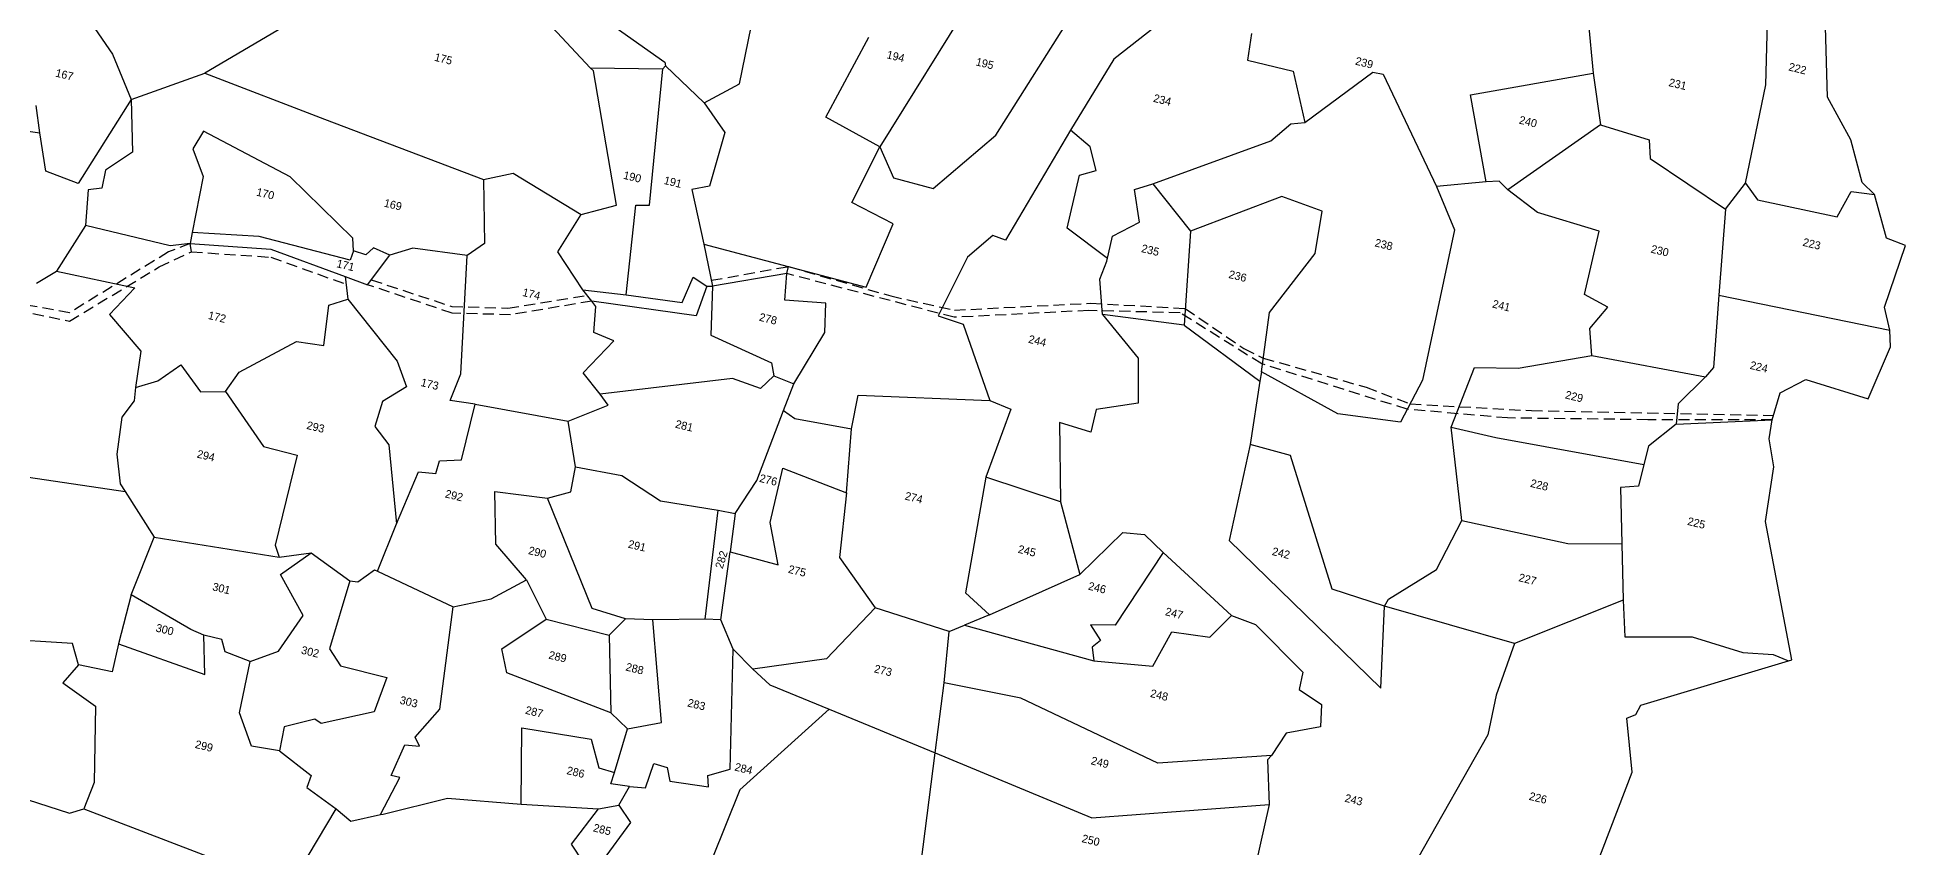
# Model space of a CAD drawing. Header units: metres. Extents: x 280481 to 282563, y 2046849 to 2049468.
# Drawn here: x 281180 to 282027, y 2047431 to 2047798 of the extents above; entities that cross this region are included whole.
import ezdxf
from ezdxf.enums import TextEntityAlignment as Align

# ---------------------------------------------------------------- set-up
doc = ezdxf.new("R2010")
doc.units = ezdxf.units.M
doc.linetypes.add('DASHED', pattern=[0.75, 0.5, -0.25])
for name, color, linetype in [('LINE_CARTTRACK', 2, 'DASHED'), ('LINE_FOOTPATH', 1, 'DASHED'), ('LINE_WATER', 4, 'Continuous'), ('POLY_PARCEL', 6, 'Continuous'), ('TEXT_PARCEL', 7, 'Continuous'), ('V_BOUND_LINE', 7, 'Continuous')]:
    doc.layers.add(name, color=color, linetype=linetype)
doc.styles.add('TEXT_MAP', font='')
doc.styles.get('TEXT_MAP').set_extended_font_data('Kruti Dev 050')

msp = doc.modelspace()

# ---------------------------------------------------------------- linework, layer by layer
at = {"layer": 'LINE_CARTTRACK', "ltscale": 10}
for p, q in [((281239.71, 2047700.62), (281194.93, 2047673.11)), ((281235.45, 2047693.82), (281250.06, 2047700.69)), ((281249.57, 2047704.41), (281239.71, 2047700.62)), ((281250.06, 2047700.69), (281249.57, 2047704.41)), ((281194.87, 2047669.34), (281235.45, 2047693.82)), ((281595.65, 2047671.03), (281519.91, 2047690.81)), ((281520.58, 2047694.03), (281566.95, 2047680.69)), ((281368.27, 2047672.9), (281329.91, 2047685.81)), ((281331.57, 2047688.02), (281368.03, 2047675.94)), ((281393.51, 2047675.19), (281429.44, 2047680.95)), ((281566.95, 2047680.69), (281595.77, 2047674.24)), ((281194.93, 2047673.11), (281169.93, 2047677.53)), ((281170.91, 2047674.2), (281194.87, 2047669.34)), ((281368.03, 2047675.94), (281393.51, 2047675.19)), ((281394.68, 2047672.19), (281368.27, 2047672.9)), ((281431.5, 2047678.34), (281394.68, 2047672.19)), ((281656.64, 2047674.14), (281595.65, 2047671.03)), ((281595.77, 2047674.24), (281657.61, 2047677.44)), ((281697.99, 2047673.06), (281656.64, 2047674.14)), ((281657.61, 2047677.44), (281700.4, 2047675.06)), ((281735, 2047650), (281697.99, 2047673.06)), ((281700.4, 2047675.06), (281726.87, 2047656.88)), ((281726.87, 2047656.88), (281735.71, 2047652.58)), ((281800.94, 2047629.41), (281735, 2047650)), ((281735.71, 2047652.58), (281782.32, 2047639.37)), ((281782.32, 2047639.37), (281802.26, 2047631.81)), ((281846.37, 2047625.45), (281800.94, 2047629.41)), ((281802.26, 2047631.81), (281857.22, 2047628.78)), ((281909.94, 2047624.68), (281846.37, 2047625.45)), ((281857.22, 2047628.78), (281966.87, 2047626.62)), ((281966.28, 2047624.66), (281909.94, 2047624.68))]:
    msp.add_line(p, q, dxfattribs=at)
at = {"layer": 'LINE_FOOTPATH', "ltscale": 10}
for p, q in [((281250.06, 2047700.69), (281286.08, 2047698.24)), ((281286.08, 2047698.24), (281320.14, 2047686.04)), ((281485.67, 2047687.78), (281520.58, 2047694.03))]:
    msp.add_line(p, q, dxfattribs=at)
at = {"layer": 'LINE_WATER'}
msp.add_line((281519.91, 2047690.81), (281520.58, 2047694.03), dxfattribs=at)
at = {"layer": 'POLY_PARCEL'}
for p, q in [((281498.36, 2047776.75), (281518.57, 2047874.39)), ((281191.23, 2047823.68), (281214.34, 2047790.23)), ((281321.85, 2047820.24), (281256.14, 2047781.61)), ((281415.6, 2047821.22), (281464.52, 2047786.51)), ((281604.84, 2047817.01), (281561.92, 2047748.27)), ((281614.58, 2047753.53), (281650.7, 2047810.61)), ((281700.59, 2047813.38), (281667.99, 2047787.94)), ((281963.36, 2047776.22), (281964.26, 2047810.33)), ((281430.81, 2047784.04), (281411.46, 2047804.68)), ((281730.34, 2047799.5), (281728.59, 2047787.46)), ((281882.92, 2047805.46), (281885.22, 2047781.5)), ((281214.34, 2047790.23), (281222.76, 2047769.63)), ((281537.46, 2047761.6), (281557.06, 2047797.8)), ((281430.81, 2047784.04), (281463.62, 2047783.5)), ((281432.19, 2047782.57), (281430.81, 2047784.04)), ((281442.68, 2047721.84), (281432.19, 2047782.57)), ((281457.62, 2047721.84), (281463.62, 2047783.5)), ((281463.62, 2047783.5), (281464.95, 2047784.9)), ((281464.52, 2047786.51), (281464.95, 2047784.9)), ((281464.95, 2047784.9), (281482.37, 2047768.09)), ((281667.99, 2047787.94), (281648.32, 2047755.81)), ((281728.59, 2047787.46), (281749.19, 2047782.47)), ((281749.19, 2047782.47), (281754.62, 2047759.21)), ((281754.62, 2047759.21), (281785.33, 2047782.04)), ((281785.33, 2047782.04), (281789.97, 2047781.11)), ((281222.76, 2047769.63), (281256.14, 2047781.61)), ((281256.14, 2047781.61), (281310.4, 2047760.74)), ((281482.37, 2047768.09), (281498.36, 2047776.75)), ((281789.97, 2047781.11), (281814.27, 2047730.28)), ((281829.57, 2047771.71), (281885.22, 2047781.5)), ((281885.22, 2047781.5), (281888.45, 2047758.23)), ((281954.18, 2047731.74), (281963.36, 2047776.22)), ((281181.46, 2047754.63), (281179.79, 2047766.89)), ((281222.76, 2047769.63), (281198.84, 2047731.6)), ((281222.76, 2047769.63), (281223.42, 2047745.75)), ((281482.37, 2047768.09), (281491.73, 2047754.71)), ((281836.76, 2047732.33), (281829.57, 2047771.71)), ((281161.5, 2047757.41), (281181.46, 2047754.63)), ((281310.4, 2047760.74), (281382.48, 2047733.41)), ((281561.92, 2047748.27), (281537.46, 2047761.6)), ((281739.16, 2047750.89), (281748.24, 2047758.61)), ((281748.24, 2047758.61), (281754.62, 2047759.21)), ((281888.45, 2047758.23), (281846.52, 2047728.68)), ((281888.45, 2047758.23), (281910.48, 2047751.36)), ((281184.2, 2047737.21), (281181.46, 2047754.63)), ((281255.56, 2047755.33), (281250.76, 2047747.29)), ((281294.83, 2047734.63), (281255.56, 2047755.33)), ((281491.73, 2047754.71), (281484.86, 2047730.45)), ((281549.35, 2047723.08), (281561.92, 2047748.27)), ((281561.92, 2047748.27), (281568.14, 2047734.17)), ((281586.22, 2047729.29), (281614.58, 2047753.53)), ((281648.32, 2047755.81), (281618.93, 2047705.89)), ((281657.33, 2047748.18), (281648.32, 2047755.81)), ((281660.07, 2047737.53), (281657.33, 2047748.18)), ((281685.61, 2047731.51), (281739.16, 2047750.89)), ((281910.48, 2047751.36), (281910.98, 2047742.89)), ((281223.42, 2047745.75), (281211.14, 2047737.64)), ((281250.76, 2047747.29), (281255.4, 2047734.77)), ((281910.98, 2047742.89), (281945.07, 2047720.05)), ((281198.84, 2047731.6), (281184.2, 2047737.21)), ((281211.14, 2047737.64), (281209.43, 2047729.54)), ((281255.4, 2047734.77), (281250.36, 2047709.48)), ((281323.19, 2047706.94), (281294.83, 2047734.63)), ((281382.48, 2047733.41), (281395.9, 2047736.29)), ((281382.48, 2047733.41), (281382.9, 2047704.39)), ((281395.9, 2047736.29), (281426.74, 2047717.59)), ((281568.14, 2047734.17), (281586.22, 2047729.29)), ((281646.87, 2047711.44), (281652.45, 2047735.38)), ((281652.45, 2047735.38), (281660.07, 2047737.53)), ((281677.37, 2047728.86), (281685.61, 2047731.51)), ((281685.61, 2047731.51), (281702.74, 2047710.02)), ((281836.76, 2047732.33), (281814.27, 2047730.28)), ((281842.62, 2047732.61), (281836.76, 2047732.33)), ((281846.52, 2047728.68), (281842.62, 2047732.61)), ((281945.07, 2047720.05), (281954.18, 2047731.74)), ((281954.18, 2047731.74), (281959.71, 2047724.16)), ((281203.3, 2047728.71), (281202.15, 2047712.61)), ((281209.43, 2047729.54), (281203.3, 2047728.71)), ((281484.86, 2047730.45), (281476.84, 2047728.93)), ((281476.84, 2047728.93), (281482.2, 2047704.18)), ((281567.99, 2047713.37), (281549.35, 2047723.08)), ((281679.68, 2047714.1), (281677.37, 2047728.86)), ((281744.06, 2047725.73), (281702.74, 2047710.02)), ((281762.39, 2047719.07), (281744.06, 2047725.73)), ((281814.27, 2047730.28), (281822.29, 2047710.62)), ((281859.9, 2047718.45), (281846.52, 2047728.68)), ((281959.71, 2047724.16), (281995.77, 2047716.54)), ((281995.77, 2047716.54), (282002.1, 2047727.93)), ((282002.1, 2047727.93), (282012.62, 2047726.7)), ((281416.07, 2047700.68), (281426.74, 2047717.59)), ((281426.74, 2047717.59), (281442.68, 2047721.84)), ((281447.03, 2047681.19), (281451.45, 2047721.85)), ((281451.45, 2047721.85), (281457.62, 2047721.84)), ((281667.36, 2047707.78), (281679.68, 2047714.1)), ((281759.27, 2047699.89), (281762.39, 2047719.07)), ((281887.85, 2047709.98), (281859.9, 2047718.45)), ((281945.07, 2047720.05), (281942.1, 2047681.07)), ((281202.15, 2047712.61), (281189.02, 2047691.91)), ((281240.46, 2047703.33), (281202.15, 2047712.61)), ((281250.36, 2047709.48), (281249.57, 2047704.41)), ((281280.81, 2047707.57), (281250.36, 2047709.48)), ((281322.08, 2047696.92), (281280.81, 2047707.57)), ((281323.55, 2047701.16), (281323.19, 2047706.94)), ((281555.86, 2047684.71), (281567.99, 2047713.37)), ((281613.26, 2047708.01), (281601.75, 2047698.21)), ((281618.93, 2047705.89), (281613.26, 2047708.01)), ((281665.09, 2047697.71), (281646.87, 2047711.44)), ((281664.82, 2047696.5), (281667.36, 2047707.78)), ((281702.74, 2047710.02), (281699.89, 2047667.54)), ((281822.29, 2047710.62), (281807.84, 2047642.56)), ((281881.26, 2047681.41), (281887.85, 2047709.98)), ((281249.57, 2047704.41), (281240.46, 2047703.33)), ((281249.57, 2047704.41), (281286.02, 2047701.93)), ((281286.02, 2047701.93), (281319.75, 2047689.55)), ((281323.55, 2047701.16), (281322.08, 2047696.92)), ((281329.04, 2047699.39), (281323.55, 2047701.16)), ((281332.63, 2047702.46), (281329.04, 2047699.39)), ((281329.91, 2047685.81), (281340, 2047699.23)), ((281340, 2047699.23), (281332.63, 2047702.46)), ((281350.41, 2047702.4), (281340, 2047699.23)), ((281375.03, 2047699.06), (281350.41, 2047702.4)), ((281372.11, 2047645.45), (281375.03, 2047699.06)), ((281382.9, 2047704.39), (281375.03, 2047699.06)), ((281427.46, 2047683.46), (281416.07, 2047700.68)), ((281482.2, 2047704.18), (281486.23, 2047685.14)), ((281482.2, 2047704.18), (281555.86, 2047684.71)), ((281601.75, 2047698.21), (281588.35, 2047671.66)), ((281738.47, 2047673.16), (281759.27, 2047699.89)), ((281179.94, 2047686.48), (281189.02, 2047691.91)), ((281189.02, 2047691.91), (281224.47, 2047684.42)), ((281319.75, 2047689.55), (281329.91, 2047685.81)), ((281319.75, 2047689.55), (281320.89, 2047679.25)), ((281472.39, 2047677.76), (281477.37, 2047689.15)), ((281477.37, 2047689.15), (281483.57, 2047685.18)), ((281519.91, 2047690.81), (281486.23, 2047685.14)), ((281519.01, 2047678.8), (281519.91, 2047690.81)), ((281661.67, 2047688.34), (281664.82, 2047696.5)), ((281224.47, 2047684.42), (281212.99, 2047672.3)), ((281427.46, 2047683.46), (281447.03, 2047681.19)), ((281431.5, 2047678.34), (281427.46, 2047683.46)), ((281447.03, 2047681.19), (281472.39, 2047677.76)), ((281483.57, 2047685.18), (281478.84, 2047671.76)), ((281483.57, 2047685.18), (281486.23, 2047685.14)), ((281486.23, 2047685.14), (281485.36, 2047663.01)), ((281662.85, 2047672.26), (281661.67, 2047688.34)), ((281891.79, 2047675.62), (281881.26, 2047681.41)), ((281942.1, 2047681.07), (281939.63, 2047648.33)), ((281942.1, 2047681.07), (282019.54, 2047665.17)), ((281212.99, 2047672.3), (281227.16, 2047655.72)), ((281310.14, 2047658.28), (281312.37, 2047676.59)), ((281312.37, 2047676.59), (281320.89, 2047679.25)), ((281320.89, 2047679.25), (281343.37, 2047651.14)), ((281478.84, 2047671.76), (281431.5, 2047678.34)), ((281433.35, 2047676), (281431.5, 2047678.34)), ((281432.46, 2047664.17), (281433.35, 2047676)), ((281537.56, 2047677.51), (281519.01, 2047678.8)), ((281537.13, 2047664.18), (281537.56, 2047677.51)), ((281699.89, 2047667.54), (281662.85, 2047672.26)), ((281662.85, 2047672.26), (281679.03, 2047652.49)), ((281734.89, 2047646.42), (281738.47, 2047673.16)), ((281883.67, 2047666.01), (281891.79, 2047675.62)), ((281441.42, 2047660.46), (281432.46, 2047664.17)), ((281523.08, 2047640.98), (281537.13, 2047664.18)), ((281588.35, 2047671.66), (281599.79, 2047667.9)), ((281599.79, 2047667.9), (281611.81, 2047633.35)), ((281699.89, 2047667.54), (281734.2, 2047642.16)), ((281884.57, 2047653.77), (281883.67, 2047666.01)), ((281227.16, 2047655.72), (281224.73, 2047639.28)), ((281271.68, 2047646.15), (281297.74, 2047660.09)), ((281297.74, 2047660.09), (281310.14, 2047658.28)), ((281427.58, 2047645.85), (281441.42, 2047660.46)), ((281485.36, 2047663.01), (281512.94, 2047650.4)), ((281234.95, 2047642.21), (281245.35, 2047649.51)), ((281245.35, 2047649.51), (281254.24, 2047637.33)), ((281343.37, 2047651.14), (281347.57, 2047639.49)), ((281512.94, 2047650.4), (281513.98, 2047644.47)), ((281679.03, 2047652.49), (281679.06, 2047632.21)), ((281734.89, 2047646.42), (281734.2, 2047642.16)), ((281769.54, 2047627.31), (281734.89, 2047646.42)), ((281820.79, 2047621.35), (281831.4, 2047648.26)), ((281831.4, 2047648.26), (281851.14, 2047648.08)), ((281851.14, 2047648.08), (281884.57, 2047653.77)), ((281884.57, 2047653.77), (281936.04, 2047644.09)), ((281939.63, 2047648.33), (281936.04, 2047644.09)), ((281224.73, 2047639.28), (281224.16, 2047633.29)), ((281224.73, 2047639.28), (281234.95, 2047642.21)), ((281265.49, 2047637.41), (281271.68, 2047646.15)), ((281347.57, 2047639.49), (281336.72, 2047632.99)), ((281367.38, 2047633.36), (281372.11, 2047645.45)), ((281435.35, 2047636.3), (281427.58, 2047645.85)), ((281495.17, 2047643.35), (281435.35, 2047636.3)), ((281507.9, 2047638.78), (281495.17, 2047643.35)), ((281513.98, 2047644.47), (281507.9, 2047638.78)), ((281513.98, 2047644.47), (281523.08, 2047640.98)), ((281518.35, 2047628.89), (281523.08, 2047640.98)), ((281734.2, 2047642.16), (281729.82, 2047613.5)), ((281807.84, 2047642.56), (281797.94, 2047623.49)), ((281936.04, 2047644.09), (281923.71, 2047631.91)), ((281224.16, 2047633.29), (281218.63, 2047625.86)), ((281254.24, 2047637.33), (281265.49, 2047637.41)), ((281265.49, 2047637.41), (281282.75, 2047612.57)), ((281336.72, 2047632.99), (281333.16, 2047621.62)), ((281378.6, 2047631.64), (281367.38, 2047633.36)), ((281372.49, 2047606.45), (281378.6, 2047631.64)), ((281378.6, 2047631.64), (281420.76, 2047624.06)), ((281420.76, 2047624.06), (281438.95, 2047631.26)), ((281438.95, 2047631.26), (281435.35, 2047636.3)), ((281549.1, 2047620.49), (281552.11, 2047635.77)), ((281552.11, 2047635.77), (281611.81, 2047633.35)), ((281621.38, 2047629.48), (281610.05, 2047598.73)), ((281611.81, 2047633.35), (281621.38, 2047629.48)), ((281679.06, 2047632.21), (281660.08, 2047629.24)), ((281923.71, 2047631.91), (281922.82, 2047622.59)), ((281218.63, 2047625.86), (281216.32, 2047609.11)), ((281333.16, 2047621.62), (281339.56, 2047613.25)), ((281424.09, 2047603.41), (281420.76, 2047624.06)), ((281506.23, 2047597.14), (281518.35, 2047628.89)), ((281518.35, 2047628.89), (281523.48, 2047625.24)), ((281523.48, 2047625.24), (281549.1, 2047620.49)), ((281657.62, 2047619.1), (281643.32, 2047623.42)), ((281643.32, 2047623.42), (281643.84, 2047587.46)), ((281660.08, 2047629.24), (281657.62, 2047619.1)), ((281797.94, 2047623.49), (281769.54, 2047627.31)), ((281820.79, 2047621.35), (281841.01, 2047616.61)), ((281825.7, 2047579), (281820.79, 2047621.35)), ((281922.82, 2047622.59), (281910.19, 2047612.7)), ((281922.82, 2047622.59), (281966.28, 2047624.66)), ((281282.75, 2047612.57), (281298.05, 2047608.66)), ((281339.56, 2047613.25), (281343.04, 2047577.49)), ((281546.92, 2047591.63), (281549.1, 2047620.49)), ((281729.82, 2047613.5), (281720.29, 2047569.97)), ((281748.02, 2047608.4), (281729.82, 2047613.5)), ((281841.01, 2047616.61), (281908.16, 2047604.33)), ((281910.19, 2047612.7), (281908.16, 2047604.33)), ((281216.32, 2047609.11), (281217.87, 2047595.59)), ((281298.05, 2047608.66), (281288.01, 2047567.91)), ((281360.76, 2047600.27), (281362.56, 2047606.05)), ((281362.56, 2047606.05), (281372.49, 2047606.45)), ((281766.87, 2047547.91), (281748.02, 2047608.4)), ((281908.16, 2047604.33), (281905.79, 2047594.58)), ((281172.24, 2047599.31), (281220.12, 2047592.2)), ((281217.87, 2047595.59), (281220.12, 2047592.2)), ((281343.04, 2047577.49), (281353.04, 2047601.08)), ((281353.04, 2047601.08), (281360.76, 2047600.27)), ((281422.02, 2047592.05), (281424.09, 2047603.41)), ((281424.09, 2047603.41), (281445.1, 2047599.47)), ((281445.1, 2047599.47), (281462.59, 2047588.01)), ((281496.5, 2047582.2), (281506.23, 2047597.14)), ((281512.3, 2047578.15), (281518.09, 2047602.74)), ((281518.09, 2047602.74), (281546.92, 2047591.63)), ((281610.05, 2047598.73), (281600.77, 2047546.27)), ((281643.84, 2047587.46), (281610.05, 2047598.73)), ((281220.12, 2047592.2), (281233.29, 2047571.48)), ((281388, 2047568.39), (281387.55, 2047592.16)), ((281387.55, 2047592.16), (281411.45, 2047589.14)), ((281411.45, 2047589.14), (281422.02, 2047592.05)), ((281431.63, 2047539.13), (281411.45, 2047589.14)), ((281462.59, 2047588.01), (281488.82, 2047583.66)), ((281546.92, 2047591.63), (281543.76, 2047562.27)), ((281643.84, 2047587.46), (281652.55, 2047554.55)), ((281905.79, 2047594.58), (281897.63, 2047594)), ((281897.63, 2047594), (281898.1, 2047568.5)), ((281482.87, 2047534.38), (281488.82, 2047583.66)), ((281488.82, 2047583.66), (281496.5, 2047582.2)), ((281496.5, 2047582.2), (281494.13, 2047564.92)), ((281814.21, 2047556.91), (281825.7, 2047579)), ((281825.7, 2047579), (281873.64, 2047568.57)), ((281222.73, 2047545.45), (281233.29, 2047571.48)), ((281233.29, 2047571.48), (281289.84, 2047562.37)), ((281334.33, 2047556.06), (281343.04, 2047577.49)), ((281515.93, 2047559.03), (281512.3, 2047578.15)), ((281652.55, 2047554.55), (281672.14, 2047573.55)), ((281672.14, 2047573.55), (281681.93, 2047572.73)), ((281681.93, 2047572.73), (281690.38, 2047564.49)), ((281288.01, 2047567.91), (281289.84, 2047562.37)), ((281289.84, 2047562.37), (281304.35, 2047564.33)), ((281290.51, 2047554.66), (281304.35, 2047564.33)), ((281304.35, 2047564.33), (281321.81, 2047551.71)), ((281401.95, 2047552.22), (281388, 2047568.39)), ((281489.94, 2047534.09), (281494.13, 2047564.92)), ((281494.13, 2047564.92), (281515.93, 2047559.03)), ((281543.76, 2047562.27), (281559.89, 2047539.56)), ((281690.38, 2047564.49), (281668.65, 2047531.71)), ((281690.38, 2047564.49), (281721.37, 2047536.08)), ((281720.29, 2047569.97), (281789.03, 2047503.14)), ((281873.64, 2047568.57), (281898.1, 2047568.5)), ((281898.1, 2047568.5), (281898.75, 2047543)), ((281300.7, 2047536.08), (281290.51, 2047554.66)), ((281325.43, 2047551.27), (281333.09, 2047556.64)), ((281333.09, 2047556.64), (281334.33, 2047556.06)), ((281334.33, 2047556.06), (281368.71, 2047539.9)), ((281611.64, 2047536.4), (281652.55, 2047554.55)), ((281792.48, 2047543.37), (281814.21, 2047556.91)), ((281222.73, 2047545.45), (281217, 2047523.13)), ((281249.82, 2047529.68), (281222.73, 2047545.45)), ((281321.81, 2047551.71), (281312.66, 2047520.98)), ((281321.81, 2047551.71), (281325.43, 2047551.27)), ((281385.84, 2047543.64), (281401.95, 2047552.22)), ((281401.95, 2047552.22), (281410.77, 2047534.31)), ((281600.77, 2047546.27), (281611.64, 2047536.4)), ((281790.59, 2047540.29), (281766.87, 2047547.91)), ((281362.58, 2047493.55), (281368.71, 2047539.9)), ((281368.71, 2047539.9), (281385.84, 2047543.64)), ((281446.75, 2047534.59), (281431.63, 2047539.13)), ((281559.89, 2047539.56), (281537.85, 2047516.45)), ((281593.44, 2047528.82), (281559.89, 2047539.56)), ((281611.64, 2047536.4), (281600.32, 2047531.63)), ((281789.03, 2047503.14), (281790.59, 2047540.29)), ((281790.59, 2047540.29), (281792.48, 2047543.37)), ((281849.51, 2047523.41), (281790.59, 2047540.29)), ((281898.75, 2047543), (281849.51, 2047523.41)), ((281898.75, 2047543), (281899.47, 2047526.3)), ((281255.78, 2047527.14), (281249.82, 2047529.68)), ((281289.55, 2047519.94), (281300.7, 2047536.08)), ((281390.77, 2047520.97), (281410.77, 2047534.31)), ((281410.77, 2047534.31), (281439.4, 2047527.15)), ((281439.4, 2047527.15), (281446.75, 2047534.59)), ((281459.1, 2047534.01), (281446.75, 2047534.59)), ((281482.87, 2047534.38), (281459.1, 2047534.01)), ((281463.12, 2047487.56), (281459.1, 2047534.01)), ((281489.94, 2047534.09), (281482.87, 2047534.38)), ((281495.51, 2047520.86), (281489.94, 2047534.09)), ((281591.13, 2047505.53), (281593.44, 2047528.82)), ((281593.44, 2047528.82), (281600.32, 2047531.63)), ((281600.32, 2047531.63), (281658.94, 2047515.53)), ((281668.65, 2047531.71), (281657.49, 2047531.83)), ((281657.49, 2047531.83), (281661.96, 2047524.72)), ((281685.65, 2047513.06), (281694.26, 2047528.7)), ((281694.26, 2047528.7), (281711.58, 2047526.23)), ((281711.58, 2047526.23), (281721.37, 2047536.08)), ((281721.37, 2047536.08), (281732.24, 2047531.89)), ((281732.24, 2047531.89), (281753.71, 2047510.33)), ((281196.19, 2047523.34), (281162.07, 2047525.48)), ((281198.93, 2047513.71), (281196.19, 2047523.34)), ((281217, 2047523.13), (281214.14, 2047510.46)), ((281217, 2047523.13), (281256.16, 2047509.26)), ((281256.16, 2047509.26), (281255.78, 2047527.14)), ((281263.85, 2047525.18), (281255.78, 2047527.14)), ((281265.34, 2047519.57), (281263.85, 2047525.18)), ((281276.77, 2047515.15), (281265.34, 2047519.57)), ((281276.77, 2047515.15), (281289.55, 2047519.94)), ((281312.66, 2047520.98), (281317.58, 2047513.22)), ((281392.97, 2047510.14), (281390.77, 2047520.97)), ((281439.4, 2047527.15), (281440.08, 2047491.93)), ((281494.24, 2047466.4), (281495.51, 2047520.86)), ((281504.51, 2047511.8), (281495.51, 2047520.86)), ((281661.96, 2047524.72), (281658.13, 2047521.69)), ((281658.13, 2047521.69), (281658.94, 2047515.53)), ((281849.51, 2047523.41), (281841.2, 2047499.99)), ((281899.47, 2047526.3), (281930.01, 2047526.39)), ((281930.01, 2047526.39), (281953.01, 2047519.28)), ((281198.93, 2047513.71), (281191.91, 2047505.55)), ((281214.14, 2047510.46), (281198.93, 2047513.71)), ((281271.82, 2047492.03), (281276.77, 2047515.15)), ((281317.58, 2047513.22), (281338.65, 2047507.89)), ((281537.85, 2047516.45), (281504.51, 2047511.8)), ((281504.51, 2047511.8), (281512.11, 2047504.68)), ((281658.94, 2047515.53), (281685.65, 2047513.06)), ((281953.01, 2047519.28), (281966.76, 2047518.34)), ((281966.76, 2047518.34), (281973.65, 2047515.44)), ((281191.91, 2047505.55), (281206.66, 2047494.96)), ((281338.65, 2047507.89), (281332.92, 2047492.41)), ((281440.08, 2047491.93), (281392.97, 2047510.14)), ((281512.11, 2047504.68), (281539.01, 2047493.56)), ((281587.01, 2047473.83), (281591.13, 2047505.53)), ((281625.83, 2047498.64), (281591.13, 2047505.53)), ((281753.71, 2047510.33), (281751.98, 2047502.49)), ((281751.98, 2047502.49), (281762.06, 2047495.74)), ((281206.66, 2047494.96), (281205.98, 2047460.42)), ((281687.92, 2047469.13), (281625.83, 2047498.64)), ((281762.06, 2047495.74), (281761.69, 2047485.68)), ((281841.2, 2047499.99), (281837.52, 2047481.97)), ((281277.36, 2047476.88), (281271.82, 2047492.03)), ((281292.04, 2047485.66), (281289.98, 2047474.7)), ((281306.02, 2047489.07), (281292.04, 2047485.66)), ((281308.83, 2047487.07), (281306.02, 2047489.07)), ((281332.92, 2047492.41), (281308.83, 2047487.07)), ((281351.4, 2047480.92), (281362.58, 2047493.55)), ((281440.08, 2047491.93), (281447.74, 2047484.72)), ((281447.74, 2047484.72), (281463.12, 2047487.56)), ((281539.01, 2047493.56), (281498.61, 2047457.12)), ((281539.01, 2047493.56), (281587.01, 2047473.83)), ((281761.69, 2047485.68), (281746.16, 2047482.73)), ((281340.63, 2047463.59), (281346.83, 2047477.42)), ((281346.83, 2047477.42), (281353.5, 2047476.9)), ((281353.5, 2047476.9), (281351.4, 2047480.92)), ((281399.54, 2047450.57), (281399.79, 2047485.18)), ((281399.79, 2047485.18), (281431.2, 2047479.98)), ((281431.2, 2047479.98), (281434.65, 2047467.09)), ((281441.84, 2047464.89), (281447.74, 2047484.72)), ((281746.16, 2047482.73), (281739.41, 2047472.66)), ((281837.52, 2047481.97), (281805.66, 2047425.86)), ((281289.98, 2047474.7), (281277.36, 2047476.88)), ((281289.98, 2047474.7), (281304.38, 2047463.54)), ((281455.8, 2047457.97), (281459.6, 2047469.1)), ((281459.6, 2047469.1), (281465.71, 2047467.18)), ((281580.68, 2047424.24), (281587.01, 2047473.83)), ((281587.01, 2047473.83), (281658.11, 2047444.41)), ((281739.41, 2047472.66), (281687.92, 2047469.13)), ((281739.41, 2047472.66), (281737.62, 2047470.76)), ((281737.62, 2047470.76), (281738.38, 2047450.44)), ((281205.98, 2047460.42), (281201.34, 2047448.57)), ((281304.38, 2047463.54), (281302.4, 2047458.1)), ((281335.71, 2047445.87), (281344.56, 2047462.64)), ((281344.56, 2047462.64), (281340.63, 2047463.59)), ((281434.65, 2047467.09), (281441.84, 2047464.89)), ((281440.17, 2047459.82), (281441.84, 2047464.89)), ((281465.71, 2047467.18), (281466.84, 2047460.99)), ((281466.84, 2047460.99), (281484.43, 2047458.48)), ((281484.13, 2047463.59), (281494.24, 2047466.4)), ((281484.43, 2047458.48), (281484.13, 2047463.59)), ((281175.71, 2047452.72), (281194.82, 2047446.55)), ((281302.4, 2047458.1), (281315.63, 2047448.49)), ((281336.99, 2047446.16), (281366.14, 2047453.34)), ((281366.14, 2047453.34), (281399.54, 2047450.57)), ((281448.51, 2047458.64), (281440.17, 2047459.82)), ((281443.72, 2047450.16), (281448.51, 2047458.64)), ((281448.51, 2047458.64), (281455.8, 2047457.97)), ((281498.61, 2047457.12), (281485.87, 2047425.49)), ((281194.82, 2047446.55), (281201.34, 2047448.57)), ((281201.34, 2047448.57), (281266.33, 2047423.61)), ((281294.48, 2047413.01), (281315.63, 2047448.49)), ((281315.63, 2047448.49), (281322.39, 2047442.91)), ((281322.39, 2047442.91), (281335.71, 2047445.87)), ((281335.71, 2047445.87), (281336.99, 2047446.16)), ((281399.54, 2047450.57), (281434.54, 2047448.44)), ((281422.36, 2047432.55), (281434.54, 2047448.44)), ((281434.54, 2047448.44), (281443.72, 2047450.16)), ((281443.72, 2047450.16), (281449.05, 2047442.3)), ((281658.11, 2047444.41), (281738.38, 2047450.44)), ((281738.38, 2047450.44), (281729.14, 2047409.47)), ((281449.05, 2047442.3), (281436.26, 2047424.8)), ((281427.63, 2047424.48), (281422.36, 2047432.55))]:
    msp.add_line(p, q, dxfattribs=at)
at = {"layer": 'V_BOUND_LINE'}
for p, q in [((281991.41, 2047770.64), (281990.46, 2047802.48)), ((282001.85, 2047751.4), (281991.41, 2047770.64)), ((282007.07, 2047732.07), (282001.85, 2047751.4)), ((282012.62, 2047726.7), (282007.07, 2047732.07)), ((282018.08, 2047706.85), (282012.62, 2047726.7)), ((282026.75, 2047703.54), (282018.08, 2047706.85)), ((282017.17, 2047675.66), (282026.75, 2047703.54)), ((282019.54, 2047665.17), (282017.17, 2047675.66)), ((282019.87, 2047657.69), (282019.54, 2047665.17)), ((282009.8, 2047634.09), (282019.87, 2047657.69)), ((281969.92, 2047636.79), (281981.59, 2047642.91)), ((281981.59, 2047642.91), (282009.8, 2047634.09)), ((281966.28, 2047624.66), (281969.92, 2047636.79)), ((281964.9, 2047615.99), (281966.28, 2047624.66)), ((281967.05, 2047603.29), (281964.9, 2047615.99)), ((281963.3, 2047578.6), (281967.05, 2047603.29)), ((281975.18, 2047515.9), (281963.3, 2047578.6)), ((281906.81, 2047495.44), (281973.65, 2047515.44)), ((281973.65, 2047515.44), (281975.18, 2047515.9)), ((281904.55, 2047491.26), (281906.81, 2047495.44)), ((281900.4, 2047489.54), (281904.55, 2047491.26)), ((281902.92, 2047465.06), (281900.4, 2047489.54)), ((281886.18, 2047421.75), (281902.92, 2047465.06))]:
    msp.add_line(p, q, dxfattribs=at)

# ---------------------------------------------------------------- texts
at = {"layer": 'TEXT_PARCEL', "style": 'TEXT_MAP'}
for s, rotation, p in [('175', 346.3752, (281363.86, 2047786.29)), ('194', 346.3752, (281568.75, 2047787.42)), ('167', 346.3752, (281192.17, 2047779.13)), ('195', 346.3752, (281609.15, 2047784.19)), ('239', 346.3752, (281781.04, 2047784.53)), ('222', 346.3752, (281977.38, 2047781.9)), ('231', 346.3752, (281923.07, 2047774.83)), ('234', 346.3752, (281689.59, 2047767.7)), ('240', 346.3752, (281855.29, 2047757.85)), ('190', 346.3752, (281449.44, 2047732.87)), ('191', 346.3752, (281467.83, 2047730.52)), ('170', 346.3752, (281283.18, 2047725.23)), ('169', 346.3752, (281340.99, 2047720.26)), ('238', 346.3752, (281789.91, 2047702.25)), ('223', 346.3752, (281983.79, 2047702.52)), ('235', 346.3752, (281684.13, 2047699.69)), ('230', 346.3752, (281914.98, 2047699.43)), ('171', 346.3752, (281319.52, 2047692.82)), ('236', 346.3752, (281723.72, 2047687.95)), ('174', 346.3752, (281403.74, 2047679.81)), ('172', 346.3752, (281261.32, 2047669.41)), ('278', 346.3752, (281510.97, 2047668.6)), ('241', 346.3752, (281843.18, 2047674.58)), ('244', 346.3752, (281632.95, 2047658.62)), ('224', 346.3752, (281959.86, 2047646.83)), ('173', 346.3752, (281357.68, 2047639.02)), ('229', 346.3752, (281876.17, 2047633.42)), ('293', 346.3752, (281305.95, 2047619.61)), ('281', 346.3752, (281472.97, 2047620.17)), ('294', 346.3752, (281256.26, 2047606.64)), ('276', 346.3752, (281511.1, 2047595.65)), ('228', 346.3752, (281860.4, 2047593.39)), ('292', 346.3752, (281368.7, 2047588.6)), ('274', 346.3752, (281576.99, 2047587.64)), ('225', 346.3752, (281931.56, 2047576.16)), ('291', 346.3752, (281451.59, 2047565.86)), ('290', 346.3752, (281406.41, 2047562.93)), ('282', 72.79684, (281491.94, 2047560.78)), ('245', 346.3752, (281628.25, 2047563.54)), ('242', 346.3752, (281743.36, 2047562.52)), ('275', 346.3752, (281524.13, 2047554.46)), ('227', 346.3752, (281855.06, 2047550.68)), ('301', 346.3752, (281263.29, 2047546.53)), ('246', 346.3752, (281660.04, 2047546.85)), ('247', 346.3752, (281694.96, 2047535.27)), ('300', 346.3752, (281237.61, 2047527.89)), ('302', 346.3752, (281303.49, 2047517.84)), ('289', 346.3752, (281415.62, 2047515.61)), ('288', 346.3752, (281450.53, 2047510.23)), ('273', 346.3752, (281563.07, 2047509.4)), ('248', 346.3752, (281688.17, 2047498.25)), ('303', 346.3752, (281348.17, 2047495.19)), ('287', 346.3752, (281405.02, 2047490.66)), ('283', 346.3752, (281478.51, 2047493.97)), ('299', 346.3752, (281255.4, 2047475.18)), ('284', 346.3752, (281499.89, 2047464.94)), ('249', 346.3752, (281661.31, 2047467.76)), ('286', 346.3752, (281423.78, 2047463.35)), ('243', 346.3752, (281776.3, 2047450.83)), ('226', 346.3752, (281859.8, 2047451.69)), ('285', 346.3752, (281435.8, 2047437.38)), ('250', 346.3752, (281657.17, 2047432.53))]:
    msp.add_text(s, height=3.625, rotation=rotation, dxfattribs=at).set_placement(p, align=Align.CENTER)

doc.saveas('drawing.dxf')
